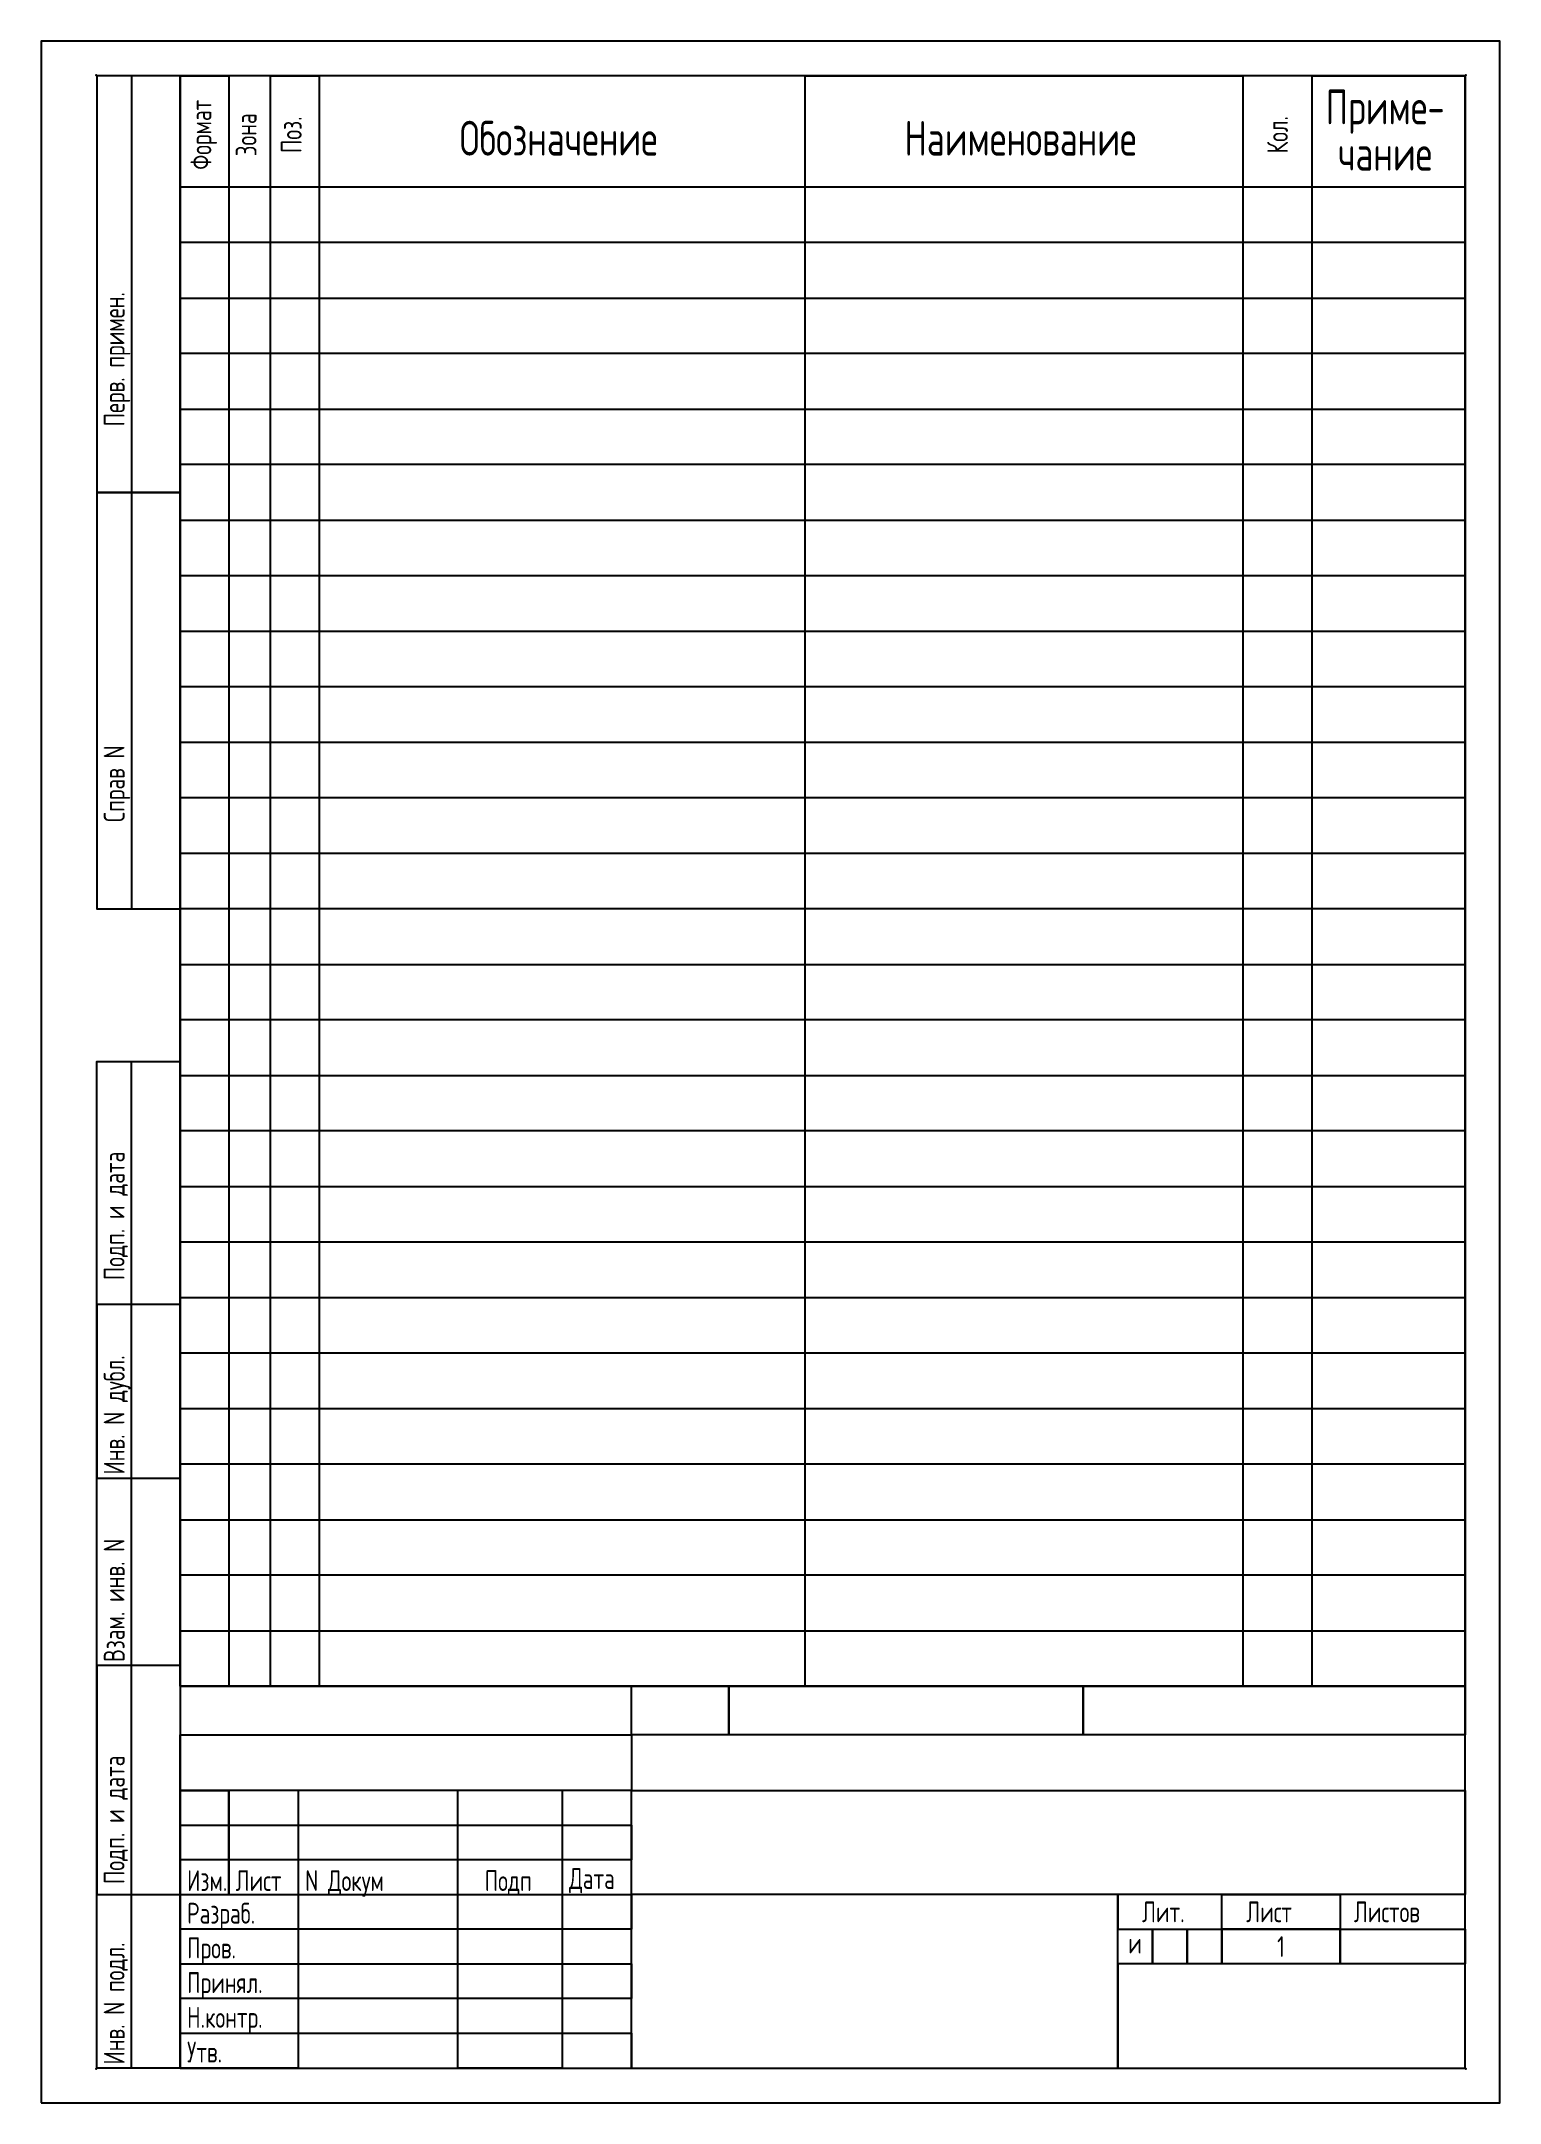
# Model space of a CAD drawing. Header units: inches. Extents: x 743 to 953, y -356 to -59.
import ezdxf
from ezdxf.enums import TextEntityAlignment as Align

# ---------------------------------------------------------------- set-up
doc = ezdxf.new("R2010")
doc.units = ezdxf.units.IN
doc.header["$MEASUREMENT"] = 0
doc.layers.add('FORM', color=5, linetype='Continuous')
doc.layers.add('NEVIDIM', color=1, linetype='Continuous')
doc.styles.add('ESKDUHP', font='simplex.shx', dxfattribs={"width": 0.7})

msp = doc.modelspace()

# ---------------------------------------------------------------- linework, layer by layer
at = {"color": 0}
msp.add_point((948.46, -350.64), dxfattribs=at)
at = {"layer": 'FORM', "color": 0}
for points in [[(743.36, -355.54), (953.36, -355.54), (953.36, -58.54), (743.36, -58.54)], [(948.36, -63.54), (751.36, -63.54), (751.36, -183.54), (763.36, -183.54), (763.36, -63.54), (756.36, -63.54), (756.36, -183.54), (763.36, -183.54), (763.36, -123.54), (751.36, -123.54), (763.36, -123.54), (763.36, -350.54), (751.36, -350.54), (751.36, -205.54), (751.36, -205.54), (763.36, -205.54), (763.36, -350.54), (756.36, -350.54), (756.36, -205.54), (763.36, -205.54), (763.36, -240.54), (751.36, -240.54), (751.36, -265.54), (763.36, -265.54), (763.36, -292.54), (751.36, -292.54), (751.36, -325.54), (763.36, -325.54), (763.36, -350.54), (948.36, -350.54), (948.36, -335.54), (898.36, -335.54), (898.36, -350.54), (898.36, -330.54), (903.36, -330.54), (903.36, -335.54), (903.36, -330.54), (908.36, -330.54), (908.36, -335.54), (908.36, -330.54), (913.36, -330.54), (913.36, -335.54), (913.36, -330.54), (930.36, -330.54), (930.36, -335.54), (930.36, -330.54), (948.36, -330.54), (948.36, -335.54), (948.36, -325.54), (930.36, -325.54), (930.36, -330.54), (913.36, -330.54), (913.36, -325.54), (930.36, -325.54), (898.36, -325.54), (898.36, -330.54), (898.36, -325.54), (828.36, -325.54), (828.36, -310.54), (948.36, -310.54), (948.36, -325.54), (948.36, -295.54), (948.36, -302.54), (828.36, -302.54), (828.36, -310.54), (763.36, -310.54), (763.36, -315.54), (828.36, -315.54), (828.36, -320.54), (763.36, -320.54), (763.36, -325.54), (828.36, -325.54), (828.36, -330.54), (763.36, -330.54), (763.36, -335.54), (828.36, -335.54), (828.36, -340.54), (763.36, -340.54), (763.36, -345.54), (828.36, -345.54), (828.36, -350.54), (828.36, -310.54), (818.36, -310.54), (818.36, -350.54), (803.36, -350.54), (803.36, -310.54), (780.36, -310.54), (780.36, -350.54), (763.36, -350.54), (763.36, -310.54), (770.36, -310.54), (770.36, -325.54), (770.36, -310.54), (763.36, -310.54), (763.36, -302.54), (828.36, -302.54), (828.36, -295.54), (763.36, -295.54), (842.36, -295.54), (842.36, -302.54), (842.36, -295.54), (893.36, -295.54), (893.36, -302.54), (893.36, -295.54), (948.36, -295.54)], [(763.36, -295.54), (763.36, -63.54), (770.36, -63.54), (770.36, -295.54), (776.36, -295.54), (776.36, -63.54), (783.36, -63.54), (783.36, -295.54), (853.36, -295.54), (853.36, -63.54), (916.36, -63.54), (916.36, -295.54), (926.36, -295.54), (926.36, -63.54), (948.36, -63.54), (948.36, -295.54), (763.36, -295.54), (763.36, -287.54), (948.36, -287.54), (948.36, -279.54), (763.36, -279.54), (763.36, -271.54), (948.36, -271.54), (948.36, -263.54), (763.36, -263.54), (763.36, -255.54), (948.36, -255.54), (948.36, -247.54), (763.36, -247.54), (763.36, -239.54), (948.36, -239.54), (948.36, -231.54), (763.36, -231.54), (763.36, -223.54), (948.36, -223.54), (948.36, -215.54), (763.36, -215.54), (763.36, -207.54), (948.36, -207.54), (948.36, -199.54), (763.36, -199.54), (763.36, -191.54), (948.36, -191.54), (948.36, -183.54), (763.36, -183.54), (763.36, -175.54), (948.36, -175.54), (948.36, -167.54), (763.36, -167.54), (763.36, -159.54), (948.36, -159.54), (948.36, -151.54), (763.36, -151.54), (763.36, -143.54), (948.36, -143.54), (948.36, -135.54), (763.36, -135.54), (763.36, -127.54), (948.36, -127.54), (948.36, -119.54), (763.36, -119.54), (763.36, -111.54), (948.36, -111.54), (948.36, -103.54), (763.36, -103.54), (763.36, -95.54), (948.36, -95.54), (948.36, -87.54), (763.36, -87.54), (763.36, -79.54), (948.36, -79.54), (948.36, -63.54), (763.36, -63.54)]]:
    msp.add_lwpolyline(points, close=True, dxfattribs=at)
at = {"layer": 'NEVIDIM', "color": 0, "linetype": 'Continuous'}
for p in [(751.26, -63.44), (948.46, -63.44), (751.26, -350.64)]:
    msp.add_point(p, dxfattribs=at)

# ---------------------------------------------------------------- texts
at = {"color": 0, "style": 'ESKDUHP', "width": 0.7}
for s, p in [('Формат', (767.86, -72.02)), ('Зона', (774.36, -72.02)), ('Поз.', (780.86, -72.02)), ('Кол.', (922.86, -72.02))]:
    msp.add_text(s, height=3, rotation=90, dxfattribs=at).set_placement(p, align=Align.CENTER)
for s, height, p in [('Приме-', 5, (936.86, -70.52)), ('Обозначение', 5, (817.86, -75.02)), ('Наименование', 5, (884.36, -75.02)), ('чание', 5, (936.86, -77.19)), ('1', 3, (921.86, -334.54))]:
    msp.add_text(s, height=height, dxfattribs=at).set_placement(p, align=Align.CENTER)
for s, p in [('Перв. примен.', (755.36, -114.04)), ('Справ N', (755.36, -171.04)), ('Подп. и дата', (755.36, -237.04)), ('Инв. N дубл.', (755.36, -265.04)), ('Взам. инв. N', (755.36, -292.04)), ('Подп. и дата', (755.36, -324.04)), ('Инв. N подл.', (755.36, -350.04))]:
    msp.add_text(s, height=3, rotation=90, dxfattribs=at).set_placement(p)
for s, p in [('Изм.', (764.36, -325.04)), ('Лист', (771.36, -325.04)), ('N Докум', (781.36, -325.04)), ('Подп', (807.21, -325.04)), ('Дата', (819.36, -324.74)), ('Лит.', (901.86, -329.54)), ('Лист', (916.86, -329.54)), ('Листов', (932.36, -329.54)), ('Разраб.', (764.36, -329.74)), ('Пров.', (764.36, -334.74)), ('и', (899.86, -334.04)), ('Принял.', (764.36, -339.74)), ('Н.контр.', (764.36, -344.74)), ('Утв.', (764.36, -349.74))]:
    msp.add_text(s, height=3, dxfattribs=at).set_placement(p)

doc.saveas('drawing.dxf')
